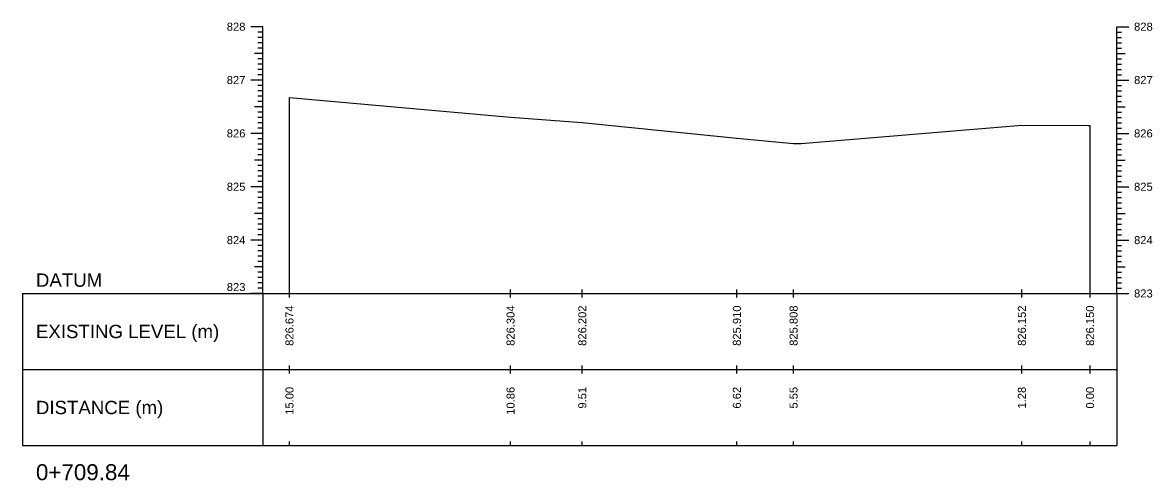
# Model space of a CAD drawing. Header units: millimetres. Extents: x 2757 to 35141, y 547 to 28513.
# Drawn here: x 34929.4 to 35141, y 27250.7 to 27336.6 of the extents above; entities that cross this region are included whole.
import ezdxf
from ezdxf.enums import TextEntityAlignment as Align

# ---------------------------------------------------------------- set-up
doc = ezdxf.new("R2010")
doc.units = ezdxf.units.MM
doc.layers.add('CS_Drawing', color=7, linetype='Continuous')
doc.layers.add('GL', color=3, linetype='Continuous')
doc.styles.get("Standard").update_dxf_attribs({"font": 'arial.ttf'})

msp = doc.modelspace()

# ---------------------------------------------------------------- linework, layer by layer
at = {"layer": 'CS_Drawing'}
for p, q in [((34974.35008, 27335.79126), (34972.10008, 27335.79126)), ((34974.35008, 27335.79126), (34972.77508, 27335.79126)), ((34974.35008, 27335.79126), (34973.45008, 27335.79126)), ((34974.35008, 27334.79126), (34973.45008, 27334.79126)), ((34974.35008, 27285.79126), (34974.35008, 27335.79126)), ((35134.34735, 27335.79126), (35136.59735, 27335.79126)), ((35134.34735, 27335.79126), (35135.92235, 27335.79126)), ((35134.34735, 27335.79126), (35135.24735, 27335.79126)), ((35134.34735, 27285.79126), (35134.34735, 27335.79126)), ((35134.34735, 27334.79126), (35135.24735, 27334.79126)), ((34974.35008, 27333.79126), (34973.45008, 27333.79126)), ((34974.35008, 27332.79126), (34973.45008, 27332.79126)), ((35134.34735, 27333.79126), (35135.24735, 27333.79126)), ((35134.34735, 27332.79126), (35135.24735, 27332.79126)), ((34974.35008, 27330.79126), (34972.77508, 27330.79126)), ((34974.35008, 27331.79126), (34973.45008, 27331.79126)), ((34974.35008, 27330.79126), (34973.45008, 27330.79126)), ((35134.34735, 27331.79126), (35135.24735, 27331.79126)), ((35134.34735, 27330.79126), (35135.92235, 27330.79126)), ((35134.34735, 27330.79126), (35135.24735, 27330.79126)), ((34974.35008, 27329.79126), (34973.45008, 27329.79126)), ((34974.35008, 27328.79126), (34973.45008, 27328.79126)), ((35134.34735, 27329.79126), (35135.24735, 27329.79126)), ((35134.34735, 27328.79126), (35135.24735, 27328.79126)), ((34974.35008, 27327.79126), (34973.45008, 27327.79126)), ((34974.35008, 27326.79126), (34973.45008, 27326.79126)), ((35134.34735, 27327.79126), (35135.24735, 27327.79126)), ((35134.34735, 27326.79126), (35135.24735, 27326.79126)), ((34974.35008, 27325.79126), (34972.10008, 27325.79126)), ((34974.35008, 27325.79126), (34972.77508, 27325.79126)), ((34974.35008, 27325.79126), (34973.45008, 27325.79126)), ((34974.35008, 27324.79126), (34973.45008, 27324.79126)), ((35134.34735, 27325.79126), (35136.59735, 27325.79126)), ((35134.34735, 27325.79126), (35135.92235, 27325.79126)), ((35134.34735, 27325.79126), (35135.24735, 27325.79126)), ((35134.34735, 27324.79126), (35135.24735, 27324.79126)), ((34974.35008, 27323.79126), (34973.45008, 27323.79126)), ((34974.35008, 27322.79126), (34973.45008, 27322.79126)), ((34974.35008, 27321.79126), (34973.45008, 27321.79126)), ((34979.35008, 27285.79126), (34979.35008, 27322.53126)), ((35134.34735, 27323.79126), (35135.24735, 27323.79126)), ((35134.34735, 27322.79126), (35135.24735, 27322.79126)), ((35134.34735, 27321.79126), (35135.24735, 27321.79126)), ((34974.35008, 27320.79126), (34972.77508, 27320.79126)), ((34974.35008, 27320.79126), (34973.45008, 27320.79126)), ((34974.35008, 27319.79126), (34973.45008, 27319.79126)), ((35134.34735, 27320.79126), (35135.92235, 27320.79126)), ((35134.34735, 27320.79126), (35135.24735, 27320.79126)), ((35134.34735, 27319.79126), (35135.24735, 27319.79126)), ((34974.35008, 27318.79126), (34973.45008, 27318.79126)), ((34974.35008, 27317.79126), (34973.45008, 27317.79126)), ((35134.34735, 27318.79126), (35135.24735, 27318.79126)), ((35134.34735, 27317.79126), (35135.24735, 27317.79126)), ((34974.35008, 27315.79126), (34972.10008, 27315.79126)), ((34974.35008, 27315.79126), (34972.77508, 27315.79126)), ((34974.35008, 27316.79126), (34973.45008, 27316.79126)), ((34974.35008, 27315.79126), (34973.45008, 27315.79126)), ((35129.34735, 27285.79126), (35129.34735, 27317.29126)), ((35134.34735, 27316.79126), (35135.24735, 27316.79126)), ((35134.34735, 27315.79126), (35136.59735, 27315.79126)), ((35134.34735, 27315.79126), (35135.92235, 27315.79126)), ((35134.34735, 27315.79126), (35135.24735, 27315.79126)), ((34974.35008, 27314.79126), (34973.45008, 27314.79126)), ((34974.35008, 27313.79126), (34973.45008, 27313.79126)), ((35134.34735, 27314.79126), (35135.24735, 27314.79126)), ((35134.34735, 27313.79126), (35135.24735, 27313.79126)), ((34974.35008, 27312.79126), (34973.45008, 27312.79126)), ((34974.35008, 27311.79126), (34973.45008, 27311.79126)), ((35134.34735, 27312.79126), (35135.24735, 27312.79126)), ((35134.34735, 27311.79126), (35135.24735, 27311.79126)), ((34974.35008, 27310.79126), (34972.77508, 27310.79126)), ((34974.35008, 27310.79126), (34973.45008, 27310.79126)), ((34974.35008, 27309.79126), (34973.45008, 27309.79126)), ((35134.34735, 27310.79126), (35135.92235, 27310.79126)), ((35134.34735, 27310.79126), (35135.24735, 27310.79126)), ((35134.34735, 27309.79126), (35135.24735, 27309.79126)), ((34974.35008, 27308.79126), (34973.45008, 27308.79126)), ((34974.35008, 27307.79126), (34973.45008, 27307.79126)), ((35134.34735, 27308.79126), (35135.24735, 27308.79126)), ((35134.34735, 27307.79126), (35135.24735, 27307.79126)), ((34974.35008, 27305.79126), (34972.10008, 27305.79126)), ((34974.35008, 27305.79126), (34972.77508, 27305.79126)), ((34974.35008, 27306.79126), (34973.45008, 27306.79126)), ((34974.35008, 27305.79126), (34973.45008, 27305.79126)), ((35134.34735, 27306.79126), (35135.24735, 27306.79126)), ((35134.34735, 27305.79126), (35136.59735, 27305.79126)), ((35134.34735, 27305.79126), (35135.92235, 27305.79126)), ((35134.34735, 27305.79126), (35135.24735, 27305.79126)), ((34974.35008, 27304.79126), (34973.45008, 27304.79126)), ((34974.35008, 27303.79126), (34973.45008, 27303.79126)), ((34974.35008, 27302.79126), (34973.45008, 27302.79126)), ((35134.34735, 27304.79126), (35135.24735, 27304.79126)), ((35134.34735, 27303.79126), (35135.24735, 27303.79126)), ((35134.34735, 27302.79126), (35135.24735, 27302.79126)), ((34974.35008, 27300.79126), (34972.77508, 27300.79126)), ((34974.35008, 27301.79126), (34973.45008, 27301.79126)), ((34974.35008, 27300.79126), (34973.45008, 27300.79126)), ((35134.34735, 27301.79126), (35135.24735, 27301.79126)), ((35134.34735, 27300.79126), (35135.92235, 27300.79126)), ((35134.34735, 27300.79126), (35135.24735, 27300.79126)), ((34974.35008, 27299.79126), (34973.45008, 27299.79126)), ((34974.35008, 27298.79126), (34973.45008, 27298.79126)), ((35134.34735, 27299.79126), (35135.24735, 27299.79126)), ((35134.34735, 27298.79126), (35135.24735, 27298.79126)), ((34974.35008, 27297.79126), (34973.45008, 27297.79126)), ((34974.35008, 27296.79126), (34973.45008, 27296.79126)), ((35134.34735, 27297.79126), (35135.24735, 27297.79126)), ((35134.34735, 27296.79126), (35135.24735, 27296.79126)), ((34974.35008, 27295.79126), (34972.10008, 27295.79126)), ((34974.35008, 27295.79126), (34972.77508, 27295.79126)), ((34974.35008, 27295.79126), (34973.45008, 27295.79126)), ((34974.35008, 27294.79126), (34973.45008, 27294.79126)), ((35134.34735, 27295.79126), (35136.59735, 27295.79126)), ((35134.34735, 27295.79126), (35135.92235, 27295.79126)), ((35134.34735, 27295.79126), (35135.24735, 27295.79126)), ((35134.34735, 27294.79126), (35135.24735, 27294.79126)), ((34974.35008, 27293.79126), (34973.45008, 27293.79126)), ((34974.35008, 27292.79126), (34973.45008, 27292.79126)), ((35134.34735, 27293.79126), (35135.24735, 27293.79126)), ((35134.34735, 27292.79126), (35135.24735, 27292.79126)), ((34974.35008, 27290.79126), (34972.77508, 27290.79126)), ((34974.35008, 27291.79126), (34973.45008, 27291.79126)), ((34974.35008, 27290.79126), (34973.45008, 27290.79126)), ((35134.34735, 27291.79126), (35135.24735, 27291.79126)), ((35134.34735, 27290.79126), (35135.92235, 27290.79126)), ((35134.34735, 27290.79126), (35135.24735, 27290.79126)), ((34974.35008, 27289.79126), (34973.45008, 27289.79126)), ((34974.35008, 27288.79126), (34973.45008, 27288.79126)), ((35134.34735, 27289.79126), (35135.24735, 27289.79126)), ((35134.34735, 27288.79126), (35135.24735, 27288.79126)), ((34929.35008, 27285.79126), (34974.35008, 27285.79126)), ((34929.35008, 27285.79126), (34929.35008, 27257.29126)), ((34974.35008, 27285.79126), (34972.10008, 27285.79126)), ((34974.35008, 27285.79126), (34972.77508, 27285.79126)), ((34974.35008, 27287.79126), (34973.45008, 27287.79126)), ((34974.35008, 27286.79126), (34973.45008, 27286.79126)), ((34974.35008, 27285.79126), (34973.45008, 27285.79126)), ((34974.35008, 27285.79126), (35134.34735, 27285.79126)), ((34974.35008, 27285.79126), (34974.35008, 27257.29126)), ((34979.35008, 27285.04126), (34979.35008, 27286.54126)), ((35020.774, 27285.04126), (35020.774, 27286.54126)), ((35034.21398, 27285.04126), (35034.21398, 27286.54126)), ((35063.17546, 27285.04126), (35063.17546, 27286.54126)), ((35073.80145, 27285.04126), (35073.80145, 27286.54126)), ((35116.57262, 27285.04126), (35116.57262, 27286.54126)), ((35129.34735, 27285.04126), (35129.34735, 27286.54126)), ((35134.34735, 27287.79126), (35135.24735, 27287.79126)), ((35134.34735, 27286.79126), (35135.24735, 27286.79126)), ((35134.34735, 27285.79126), (35136.59735, 27285.79126)), ((35134.34735, 27285.79126), (35135.92235, 27285.79126)), ((35134.34735, 27285.79126), (35135.24735, 27285.79126)), ((35134.34735, 27285.79126), (35134.34735, 27257.29126)), ((34929.35008, 27271.54126), (34974.35008, 27271.54126)), ((34974.35008, 27271.54126), (35134.34735, 27271.54126)), ((34974.35008, 27271.54126), (35134.34735, 27271.54126)), ((34979.35008, 27270.79126), (34979.35008, 27272.29126)), ((35020.774, 27270.79126), (35020.774, 27272.29126)), ((35034.21398, 27270.79126), (35034.21398, 27272.29126)), ((35063.17546, 27270.79126), (35063.17546, 27272.29126)), ((35073.80145, 27270.79126), (35073.80145, 27272.29126)), ((35116.57262, 27270.79126), (35116.57262, 27272.29126)), ((35129.34735, 27270.79126), (35129.34735, 27272.29126)), ((34929.35008, 27257.29126), (34974.35008, 27257.29126)), ((34974.35008, 27257.29126), (35134.34735, 27257.29126)), ((34979.35008, 27257.29126), (34979.35008, 27258.04126)), ((35020.774, 27257.29126), (35020.774, 27258.04126)), ((35034.21398, 27257.29126), (35034.21398, 27258.04126)), ((35063.17546, 27257.29126), (35063.17546, 27258.04126)), ((35073.80145, 27257.29126), (35073.80145, 27258.04126)), ((35116.57262, 27257.29126), (35116.57262, 27258.04126)), ((35129.34735, 27257.29126), (35129.34735, 27258.04126))]:
    msp.add_line(p, q, dxfattribs=at)
at = {"layer": 'GL'}
msp.add_lwpolyline([(34979.35008, 27322.53126), (35020.774, 27318.83126), (35034.21398, 27317.81126), (35063.17546, 27314.89126), (35073.80145, 27313.87126), (35075.23954, 27313.92126), (35116.57262, 27317.31126), (35128.95513, 27317.29126), (35129.34735, 27317.29126)], dxfattribs=at)

# ---------------------------------------------------------------- texts
at = {"layer": 'CS_Drawing'}
for s, p in [('828', (34971.10008, 27335.79126)), ('827', (34971.10008, 27325.79126)), ('826', (34971.10008, 27315.79126)), ('825', (34971.10008, 27305.79126)), ('824', (34971.10008, 27295.79126))]:
    msp.add_text(s, height=1.5, dxfattribs=at).set_placement(p, align=Align.MIDDLE_RIGHT)
for s, height, p in [('828', 1.5, (35137.59735, 27335.79126)), ('827', 1.5, (35137.59735, 27325.79126)), ('826', 1.5, (35137.59735, 27315.79126)), ('825', 1.5, (35137.59735, 27305.79126)), ('824', 1.5, (35137.59735, 27295.79126)), ('DATUM', 2.5, (34931.85008, 27288.29126)), ('823', 1.5, (35137.59735, 27285.79126)), ('823', 1.5, (35137.59735, 27285.79126)), ('EXISTING LEVEL (m)', 2.5, (34931.85008, 27278.66626)), ('DISTANCE (m)', 2.5, (34931.85008, 27264.41626)), ('0+709.84', 3, (34931.85008, 27252.29126))]:
    msp.add_text(s, height=height, dxfattribs=at).set_placement(p, align=Align.MIDDLE_LEFT)
msp.add_text('823', height=1.5, dxfattribs=at).set_placement((34971.10008, 27286.24126), align=Align.RIGHT)
for s, p in [('826.674', (34979.35008, 27283.54126)), ('826.304', (35020.774, 27283.54126)), ('826.202', (35034.21398, 27283.54126)), ('825.910', (35063.17546, 27283.54126)), ('825.808', (35073.80145, 27283.54126)), ('826.152', (35116.57262, 27283.54126)), ('826.150', (35129.34735, 27283.54126)), ('15.00', (34979.35008, 27268.29126)), ('10.86', (35020.774, 27268.29126)), ('9.51', (35034.21398, 27268.29126)), ('6.62', (35063.17546, 27268.29126)), ('5.55', (35073.80145, 27268.29126)), ('1.28', (35116.57262, 27268.29126)), ('0.00', (35129.34735, 27268.29126))]:
    msp.add_text(s, height=1.5, rotation=90, dxfattribs=at).set_placement(p, align=Align.MIDDLE_RIGHT)

doc.saveas('drawing.dxf')
